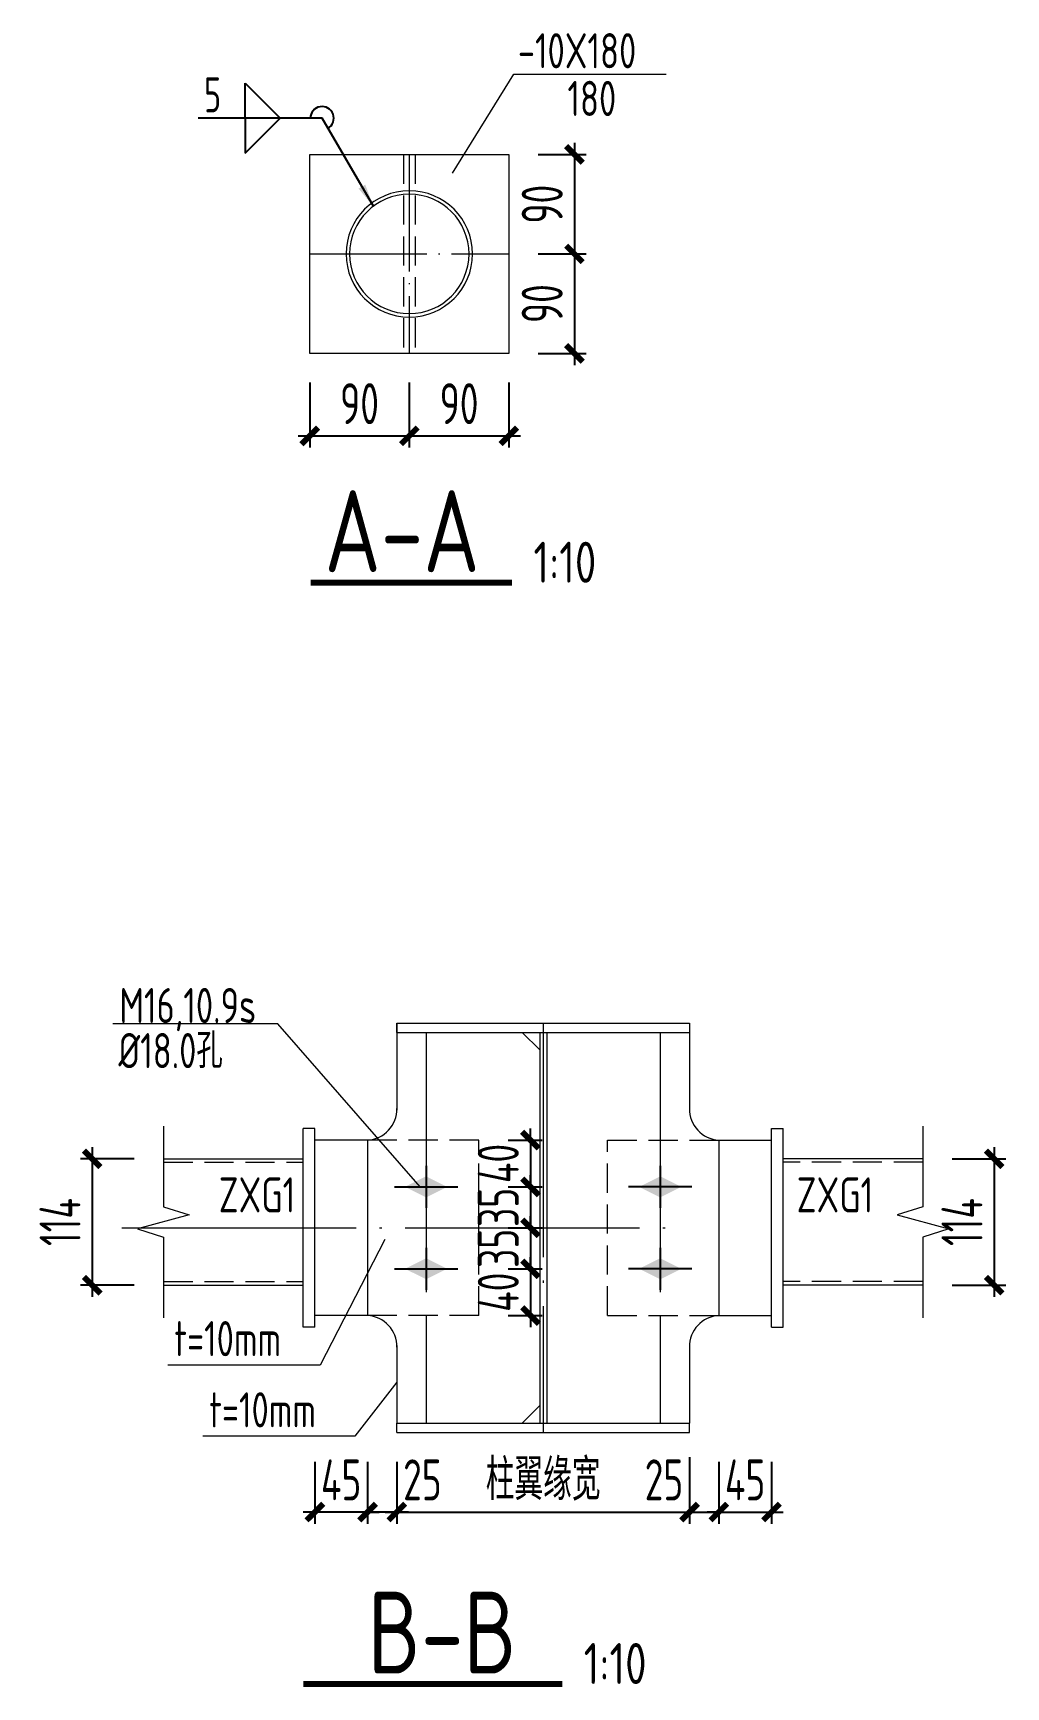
# Model space of a CAD drawing. Extents: x -3102990 to -851544, y -5293060 to -2540151.
# Drawn here: x -1733893 to -1725585, y -2652180 to -2638045 of the extents above; entities that cross this region are included whole.
import ezdxf
from ezdxf.enums import TextEntityAlignment as Align

# ---------------------------------------------------------------- set-up
doc = ezdxf.new("R2010")
doc.units = 0
doc.header["$LTSCALE"] = 1000
doc.header["$PDMODE"] = 1
doc.linetypes.add('DASH', pattern=[0.35, 0.25, -0.1])
doc.linetypes.add('DOTE', pattern=[2.42, 2, -0.2, 0.02, -0.2])
doc.layers.get('0').update_dxf_attribs({"linetype": 'CONTINUOUS'})
doc.layers.get('Defpoints').update_dxf_attribs({"linetype": 'CONTINUOUS'})
for name, color, linetype in [('AXIS', 253, 'DOTE'), ('BEAM_CON', 4, 'CONTINUOUS'), ('COLU', 7, 'CONTINUOUS'), ('DIM', 3, 'CONTINUOUS'), ('NUM', 7, 'CONTINUOUS'), ('TEXT', 7, 'CONTINUOUS'), ('THIN', 7, 'CONTINUOUS'), ('WELD', 7, 'CONTINUOUS')]:
    doc.layers.add(name, color=color, linetype=linetype)
doc.styles.add('TSSD_Dimension', font='tssdeng.shx', dxfattribs={"width": 0.7, "bigfont": 'Hztxt.shx'})
doc.styles.add('TSSD_Label', font='tssdeng.shx', dxfattribs={"width": 0.75, "bigfont": 'hztxt.shx'})
doc.styles.add('TSSD_Rein', font='Tssdeng.shx', dxfattribs={"width": 0.75, "bigfont": 'hztxt.shx'})
doc.dimstyles.new('TSSD_10_100', dxfattribs={"dimtxt": 350, "dimasz": 100, "dimexe": 100, "dimexo": 250, "dimgap": 100, "dimtad": 1, "dimdec": 0, "dimlfac": 0.1, "dimzin": 0, "dimdsep": 46, "dimtxsty": 'TSSD_Dimension', "dimblk": 'ARCHTICK', "dimcen": 0, "dimdle": 100, "dimclrt": 7, "dimadec": 0, "dimazin": 0, "dimtfac": 1, "dimtdec": 0, "dimtix": 1, "dimtmove": 2, "dimatfit": 3, "dimldrblk": 'ARCHTICK', "dimfxl": 1, "dimtolj": 1, "dimtzin": 0, "dimarcsym": 0})
doc.dimstyles.new('TSSD_LEADER_STYLE_200.0', dxfattribs={"dimtxt": 700, "dimasz": 200, "dimexe": 200, "dimexo": 500, "dimgap": 0.09, "dimtad": 0, "dimtih": 1, "dimtoh": 1, "dimdec": 4, "dimzin": 0, "dimdsep": 46, "dimtxsty": 'Standard', "dimcen": 0.09, "dimdle": 200, "dimclrt": 7, "dimadec": 0, "dimazin": 0, "dimtfac": 1, "dimtdec": 4, "dimtofl": 0, "dimtmove": 0, "dimatfit": 3, "dimfxl": 1, "dimtolj": 1, "dimtzin": 0, "dimarcsym": 0})

# ---------------------------------------------------------------- blocks, each defined once
blk = doc.blocks.new('_ArchTick')
at = {"color": 0, "const_width": 0.5}
blk.add_lwpolyline([(-0.71, -0.71), (0.71, 0.71)], dxfattribs=at)
blk = doc.blocks.new('*D2502')
at = {"layer": 'Defpoints', "color": 0}
for p in [(-1732780, -2647666), (-1733388, -2648746), (-1732780, -2648746)]:
    blk.add_point(p, dxfattribs=at)
at = {"layer": 'DIM', "color": 0, "lineweight": -2}
for p, q in [((-1733388, -2647566), (-1733388, -2648846)), ((-1733030, -2647666), (-1733488, -2647666)), ((-1733030, -2648746), (-1733488, -2648746))]:
    blk.add_line(p, q, dxfattribs=at)
at = {"layer": 'DIM', "color": 0, "lineweight": -2, "xscale": 100, "yscale": 100, "zscale": 100}
for p, rotation in [((-1733388, -2647666), 90), ((-1733388, -2648746), 270)]:
    blk.add_blockref('_ArchTick', p, dxfattribs=dict(at, rotation=rotation))
at = {"layer": 'DIM', "color": 7, "lineweight": 5, "insert": (-1733663, -2648206), "char_height": 350, "attachment_point": 5, "rotation": 90, "style": 'TSSD_Dimension'}
blk.add_mtext('\\A1;114', dxfattribs=at)
blk = doc.blocks.new('*D2503')
at = {"layer": 'Defpoints', "color": 0}
for p in [(-1730787, -2650006), (-1728287, -2649966), (-1728287, -2650685)]:
    blk.add_point(p, dxfattribs=at)
at = {"layer": 'DIM', "color": 0, "lineweight": -2}
for p, q in [((-1730787, -2650256), (-1730787, -2650785)), ((-1728287, -2650216), (-1728287, -2650785)), ((-1730887, -2650685), (-1728187, -2650685))]:
    blk.add_line(p, q, dxfattribs=at)
at = {"layer": 'DIM', "color": 0, "lineweight": -2, "xscale": 100, "yscale": 100, "zscale": 100, "rotation": 180}
blk.add_blockref('_ArchTick', (-1730787, -2650685), dxfattribs=at)
at = {"layer": 'DIM', "color": 0, "lineweight": -2, "xscale": 100, "yscale": 100, "zscale": 100}
blk.add_blockref('_ArchTick', (-1728287, -2650685), dxfattribs=at)
at = {"layer": 'DIM', "color": 7, "lineweight": 5, "insert": (-1729537, -2650410), "char_height": 350, "attachment_point": 5, "style": 'TSSD_Dimension'}
blk.add_mtext('\\A1;柱翼缘宽', dxfattribs=at)
blk = doc.blocks.new('*D2523')
at = {"layer": 'Defpoints', "color": 0}
for p in [(-1729830, -2639082), (-1729830, -2639932), (-1729270, -2639932)]:
    blk.add_point(p, dxfattribs=at)
at = {"layer": 'DIM', "color": 0, "lineweight": -2}
for p, q in [((-1729270, -2638982), (-1729270, -2640032)), ((-1729580, -2639082), (-1729170, -2639082)), ((-1729580, -2639932), (-1729170, -2639932))]:
    blk.add_line(p, q, dxfattribs=at)
at = {"layer": 'DIM', "color": 0, "lineweight": -2, "xscale": 100, "yscale": 100, "zscale": 100}
for p, rotation in [((-1729270, -2639082), 90), ((-1729270, -2639932), 270)]:
    blk.add_blockref('_ArchTick', p, dxfattribs=dict(at, rotation=rotation))
at = {"layer": 'DIM', "color": 7, "lineweight": 5, "insert": (-1729545, -2639507), "char_height": 350, "attachment_point": 5, "rotation": 90, "style": 'TSSD_Dimension'}
blk.add_mtext('\\A1;90', dxfattribs=at)
blk = doc.blocks.new('*D2524')
at = {"layer": 'Defpoints', "color": 0}
for p in [(-1729830, -2639932), (-1729830, -2640782), (-1729270, -2640782)]:
    blk.add_point(p, dxfattribs=at)
at = {"layer": 'DIM', "color": 0, "lineweight": -2}
for p, q in [((-1729270, -2639832), (-1729270, -2640882)), ((-1729580, -2639932), (-1729170, -2639932)), ((-1729580, -2640782), (-1729170, -2640782))]:
    blk.add_line(p, q, dxfattribs=at)
at = {"layer": 'DIM', "color": 0, "lineweight": -2, "xscale": 100, "yscale": 100, "zscale": 100}
for p, rotation in [((-1729270, -2639932), 90), ((-1729270, -2640782), 270)]:
    blk.add_blockref('_ArchTick', p, dxfattribs=dict(at, rotation=rotation))
at = {"layer": 'DIM', "color": 7, "lineweight": 5, "insert": (-1729545, -2640357), "char_height": 350, "attachment_point": 5, "rotation": 90, "style": 'TSSD_Dimension'}
blk.add_mtext('\\A1;90', dxfattribs=at)
blk = doc.blocks.new('*D2525')
at = {"layer": 'Defpoints', "color": 0}
for p in [(-1731530, -2640782), (-1730680, -2640782), (-1730680, -2641487)]:
    blk.add_point(p, dxfattribs=at)
at = {"layer": 'DIM', "color": 0, "lineweight": -2}
for p, q in [((-1731530, -2641032), (-1731530, -2641587)), ((-1730680, -2641032), (-1730680, -2641587)), ((-1731630, -2641487), (-1730580, -2641487))]:
    blk.add_line(p, q, dxfattribs=at)
at = {"layer": 'DIM', "color": 0, "lineweight": -2, "xscale": 100, "yscale": 100, "zscale": 100, "rotation": 180}
blk.add_blockref('_ArchTick', (-1731530, -2641487), dxfattribs=at)
at = {"layer": 'DIM', "color": 0, "lineweight": -2, "xscale": 100, "yscale": 100, "zscale": 100}
blk.add_blockref('_ArchTick', (-1730680, -2641487), dxfattribs=at)
at = {"layer": 'DIM', "color": 7, "lineweight": 5, "insert": (-1731105, -2641212), "char_height": 350, "attachment_point": 5, "style": 'TSSD_Dimension'}
blk.add_mtext('\\A1;90', dxfattribs=at)
blk = doc.blocks.new('*D2526')
at = {"layer": 'Defpoints', "color": 0}
for p in [(-1730680, -2640782), (-1729830, -2640782), (-1729830, -2641487)]:
    blk.add_point(p, dxfattribs=at)
at = {"layer": 'DIM', "color": 0, "lineweight": -2}
for p, q in [((-1730680, -2641032), (-1730680, -2641587)), ((-1729830, -2641032), (-1729830, -2641587)), ((-1730780, -2641487), (-1729730, -2641487))]:
    blk.add_line(p, q, dxfattribs=at)
at = {"layer": 'DIM', "color": 0, "lineweight": -2, "xscale": 100, "yscale": 100, "zscale": 100, "rotation": 180}
blk.add_blockref('_ArchTick', (-1730680, -2641487), dxfattribs=at)
at = {"layer": 'DIM', "color": 0, "lineweight": -2, "xscale": 100, "yscale": 100, "zscale": 100}
blk.add_blockref('_ArchTick', (-1729830, -2641487), dxfattribs=at)
at = {"layer": 'DIM', "color": 7, "lineweight": 5, "insert": (-1730255, -2641212), "char_height": 350, "attachment_point": 5, "style": 'TSSD_Dimension'}
blk.add_mtext('\\A1;90', dxfattribs=at)
blk = doc.blocks.new('_WELD004')
at = {"color": 0, "linetype": 'ByBlock'}
for p, q in [((0, 1), (1, 0)), ((0, 0), (0, 1))]:
    blk.add_line(p, q, dxfattribs=at)
blk = doc.blocks.new('A$C21E01B0F')
at = {"layer": 'THIN'}
for p, q in [((18, 241), (18, -299)), ((-162, -29), (198, -29))]:
    blk.add_line(p, q, dxfattribs=at)
blk.add_solid([(18, 151), (108, -29), (-72, -29), (18, -209)], dxfattribs=at)
blk = doc.blocks.new('*D2533')
at = {"layer": 'Defpoints', "color": 0}
for p in [(-1726293, -2647666), (-1726293, -2648746), (-1725685, -2648746)]:
    blk.add_point(p, dxfattribs=at)
at = {"layer": 'DIM', "color": 0, "lineweight": -2}
for p, q in [((-1725685, -2647566), (-1725685, -2648846)), ((-1726043, -2647666), (-1725585, -2647666)), ((-1726043, -2648746), (-1725585, -2648746))]:
    blk.add_line(p, q, dxfattribs=at)
at = {"layer": 'DIM', "color": 0, "lineweight": -2, "xscale": 100, "yscale": 100, "zscale": 100}
for p, rotation in [((-1725685, -2647666), 90), ((-1725685, -2648746), 270)]:
    blk.add_blockref('_ArchTick', p, dxfattribs=dict(at, rotation=rotation))
at = {"layer": 'DIM', "color": 7, "lineweight": 5, "insert": (-1725960, -2648206), "char_height": 350, "attachment_point": 5, "rotation": 90, "style": 'TSSD_Dimension'}
blk.add_mtext('\\A1;114', dxfattribs=at)
blk = doc.blocks.new('*D2534')
at = {"layer": 'Defpoints', "color": 0, "ltscale": 1.5}
for p in [(-1731037, -2650006), (-1730787, -2650006), (-1731037, -2650685)]:
    blk.add_point(p, dxfattribs=at)
at = {"layer": 'DIM', "color": 0, "lineweight": -2, "ltscale": 1.5}
for p, q in [((-1731037, -2650256), (-1731037, -2650785)), ((-1730787, -2650256), (-1730787, -2650785)), ((-1730687, -2650685), (-1731137, -2650685))]:
    blk.add_line(p, q, dxfattribs=at)
at = {"layer": 'DIM', "color": 0, "lineweight": -2, "ltscale": 1.5, "xscale": 100, "yscale": 100, "zscale": 100, "rotation": 180}
blk.add_blockref('_ArchTick', (-1731037, -2650685), dxfattribs=at)
at = {"layer": 'DIM', "color": 0, "lineweight": -2, "ltscale": 1.5, "xscale": 100, "yscale": 100, "zscale": 100}
blk.add_blockref('_ArchTick', (-1730787, -2650685), dxfattribs=at)
at = {"layer": 'DIM', "color": 7, "ltscale": 1.5, "insert": (-1730568, -2650410), "char_height": 350, "attachment_point": 5, "style": 'TSSD_Dimension'}
blk.add_mtext('\\A1;25', dxfattribs=at)
blk = doc.blocks.new('*D2535')
at = {"layer": 'Defpoints', "color": 0, "ltscale": 1.5}
for p in [(-1731487, -2650006), (-1731037, -2650006), (-1731487, -2650685)]:
    blk.add_point(p, dxfattribs=at)
at = {"layer": 'DIM', "color": 0, "lineweight": -2, "ltscale": 1.5}
for p, q in [((-1731487, -2650256), (-1731487, -2650785)), ((-1731037, -2650256), (-1731037, -2650785)), ((-1731487, -2650685), (-1731587, -2650685)), ((-1731037, -2650685), (-1731487, -2650685)), ((-1731037, -2650685), (-1730937, -2650685))]:
    blk.add_line(p, q, dxfattribs=at)
at = {"layer": 'DIM', "color": 0, "lineweight": -2, "ltscale": 1.5, "xscale": 100, "yscale": 100, "zscale": 100}
blk.add_blockref('_ArchTick', (-1731487, -2650685), dxfattribs=at)
at = {"layer": 'DIM', "color": 0, "lineweight": -2, "ltscale": 1.5, "xscale": 100, "yscale": 100, "zscale": 100, "rotation": 180}
blk.add_blockref('_ArchTick', (-1731037, -2650685), dxfattribs=at)
at = {"layer": 'DIM', "color": 7, "ltscale": 1.5, "insert": (-1731262, -2650410), "char_height": 350, "attachment_point": 5, "style": 'TSSD_Dimension'}
blk.add_mtext('\\A1;45', dxfattribs=at)
blk = doc.blocks.new('*D2536')
at = {"layer": 'Defpoints', "color": 0, "ltscale": 1.5}
for p in [(-1728287, -2650006), (-1728037, -2650006), (-1728037, -2650685)]:
    blk.add_point(p, dxfattribs=at)
at = {"layer": 'DIM', "color": 0, "lineweight": -2, "ltscale": 1.5}
for p, q in [((-1728287, -2650256), (-1728287, -2650785)), ((-1728037, -2650256), (-1728037, -2650785)), ((-1728387, -2650685), (-1727937, -2650685))]:
    blk.add_line(p, q, dxfattribs=at)
at = {"layer": 'DIM', "color": 0, "lineweight": -2, "ltscale": 1.5, "xscale": 100, "yscale": 100, "zscale": 100, "rotation": 180}
blk.add_blockref('_ArchTick', (-1728287, -2650685), dxfattribs=at)
at = {"layer": 'DIM', "color": 0, "lineweight": -2, "ltscale": 1.5, "xscale": 100, "yscale": 100, "zscale": 100}
blk.add_blockref('_ArchTick', (-1728037, -2650685), dxfattribs=at)
at = {"layer": 'DIM', "color": 7, "ltscale": 1.5, "insert": (-1728505, -2650410), "char_height": 350, "attachment_point": 5, "style": 'TSSD_Dimension'}
blk.add_mtext('\\A1;25', dxfattribs=at)
blk = doc.blocks.new('*D2537')
at = {"layer": 'Defpoints', "color": 0, "ltscale": 1.5}
for p in [(-1728037, -2650006), (-1727587, -2650006), (-1727587, -2650685)]:
    blk.add_point(p, dxfattribs=at)
at = {"layer": 'DIM', "color": 0, "lineweight": -2, "ltscale": 1.5}
for p, q in [((-1728037, -2650256), (-1728037, -2650785)), ((-1727587, -2650256), (-1727587, -2650785)), ((-1728037, -2650685), (-1728137, -2650685)), ((-1728037, -2650685), (-1727587, -2650685)), ((-1727587, -2650685), (-1727487, -2650685))]:
    blk.add_line(p, q, dxfattribs=at)
at = {"layer": 'DIM', "color": 0, "lineweight": -2, "ltscale": 1.5, "xscale": 100, "yscale": 100, "zscale": 100}
blk.add_blockref('_ArchTick', (-1728037, -2650685), dxfattribs=at)
at = {"layer": 'DIM', "color": 0, "lineweight": -2, "ltscale": 1.5, "xscale": 100, "yscale": 100, "zscale": 100, "rotation": 180}
blk.add_blockref('_ArchTick', (-1727587, -2650685), dxfattribs=at)
at = {"layer": 'DIM', "color": 7, "ltscale": 1.5, "insert": (-1727812, -2650410), "char_height": 350, "attachment_point": 5, "style": 'TSSD_Dimension'}
blk.add_mtext('\\A1;45', dxfattribs=at)
blk = doc.blocks.new('*D2538')
at = {"layer": 'Defpoints', "color": 0, "ltscale": 1.5}
for p in [(-1730087, -2647506), (-1730087, -2647906), (-1729645, -2647906)]:
    blk.add_point(p, dxfattribs=at)
at = {"layer": 'DIM', "color": 0, "lineweight": -2, "ltscale": 1.5}
for p, q in [((-1729645, -2647506), (-1729645, -2647406)), ((-1729837, -2647506), (-1729545, -2647506)), ((-1729645, -2647506), (-1729645, -2647906)), ((-1729837, -2647906), (-1729545, -2647906)), ((-1729645, -2647906), (-1729645, -2648006))]:
    blk.add_line(p, q, dxfattribs=at)
at = {"layer": 'DIM', "color": 0, "lineweight": -2, "ltscale": 1.5, "xscale": 100, "yscale": 100, "zscale": 100}
for p, rotation in [((-1729645, -2647506), 270), ((-1729645, -2647906), 90)]:
    blk.add_blockref('_ArchTick', p, dxfattribs=dict(at, rotation=rotation))
at = {"layer": 'DIM', "color": 7, "ltscale": 1.5, "insert": (-1729920, -2647706), "char_height": 350, "attachment_point": 5, "rotation": 90, "style": 'TSSD_Dimension'}
blk.add_mtext('\\A1;40', dxfattribs=at)
blk = doc.blocks.new('*D2539')
at = {"layer": 'Defpoints', "color": 0, "ltscale": 1.5}
for p in [(-1730087, -2647906), (-1730087, -2648256), (-1729645, -2648256)]:
    blk.add_point(p, dxfattribs=at)
at = {"layer": 'DIM', "color": 0, "lineweight": -2, "ltscale": 1.5}
for p, q in [((-1729645, -2647906), (-1729645, -2647806)), ((-1729837, -2647906), (-1729545, -2647906)), ((-1729645, -2647906), (-1729645, -2648256)), ((-1729837, -2648256), (-1729545, -2648256)), ((-1729645, -2648256), (-1729645, -2648356))]:
    blk.add_line(p, q, dxfattribs=at)
at = {"layer": 'DIM', "color": 0, "lineweight": -2, "ltscale": 1.5, "xscale": 100, "yscale": 100, "zscale": 100}
for p, rotation in [((-1729645, -2647906), 270), ((-1729645, -2648256), 90)]:
    blk.add_blockref('_ArchTick', p, dxfattribs=dict(at, rotation=rotation))
at = {"layer": 'DIM', "color": 7, "ltscale": 1.5, "insert": (-1729920, -2648081), "char_height": 350, "attachment_point": 5, "rotation": 90, "style": 'TSSD_Dimension'}
blk.add_mtext('\\A1;35', dxfattribs=at)
blk = doc.blocks.new('*D2540')
at = {"layer": 'Defpoints', "color": 0, "ltscale": 1.5}
for p in [(-1730087, -2648256), (-1730087, -2648606), (-1729645, -2648606)]:
    blk.add_point(p, dxfattribs=at)
at = {"layer": 'DIM', "color": 0, "lineweight": -2, "ltscale": 1.5}
for p, q in [((-1729645, -2648256), (-1729645, -2648156)), ((-1729837, -2648256), (-1729545, -2648256)), ((-1729645, -2648256), (-1729645, -2648606)), ((-1729837, -2648606), (-1729545, -2648606)), ((-1729645, -2648606), (-1729645, -2648706))]:
    blk.add_line(p, q, dxfattribs=at)
at = {"layer": 'DIM', "color": 0, "lineweight": -2, "ltscale": 1.5, "xscale": 100, "yscale": 100, "zscale": 100}
for p, rotation in [((-1729645, -2648256), 270), ((-1729645, -2648606), 90)]:
    blk.add_blockref('_ArchTick', p, dxfattribs=dict(at, rotation=rotation))
at = {"layer": 'DIM', "color": 7, "ltscale": 1.5, "insert": (-1729920, -2648431), "char_height": 350, "attachment_point": 5, "rotation": 90, "style": 'TSSD_Dimension'}
blk.add_mtext('\\A1;35', dxfattribs=at)
blk = doc.blocks.new('*D2541')
at = {"layer": 'Defpoints', "color": 0, "ltscale": 1.5}
for p in [(-1730087, -2648606), (-1730087, -2649006), (-1729645, -2649006)]:
    blk.add_point(p, dxfattribs=at)
at = {"layer": 'DIM', "color": 0, "lineweight": -2, "ltscale": 1.5}
for p, q in [((-1729645, -2648606), (-1729645, -2648506)), ((-1729837, -2648606), (-1729545, -2648606)), ((-1729645, -2648606), (-1729645, -2649006)), ((-1729837, -2649006), (-1729545, -2649006)), ((-1729645, -2649006), (-1729645, -2649106))]:
    blk.add_line(p, q, dxfattribs=at)
at = {"layer": 'DIM', "color": 0, "lineweight": -2, "ltscale": 1.5, "xscale": 100, "yscale": 100, "zscale": 100}
for p, rotation in [((-1729645, -2648606), 270), ((-1729645, -2649006), 90)]:
    blk.add_blockref('_ArchTick', p, dxfattribs=dict(at, rotation=rotation))
at = {"layer": 'DIM', "color": 7, "ltscale": 1.5, "insert": (-1729920, -2648806), "char_height": 350, "attachment_point": 5, "rotation": 90, "style": 'TSSD_Dimension'}
blk.add_mtext('\\A1;40', dxfattribs=at)

msp = doc.modelspace()

# ---------------------------------------------------------------- linework, layer by layer
at = {"layer": 'AXIS', "lineweight": 5, "ltscale": 0.5}
for p, q in [((-1730680.08, -2639081.95), (-1730680.08, -2640781.95)), ((-1731530.08, -2639931.95), (-1729830.08, -2639931.95))]:
    msp.add_line(p, q, dxfattribs=at)
at = {"layer": 'AXIS', "lineweight": 5}
for p, q in [((-1730536.52, -2646585.57), (-1730536.52, -2649925.57)), ((-1729536.52, -2646505.57), (-1729536.52, -2650005.57)), ((-1728536.52, -2646585.57), (-1728536.52, -2649925.57)), ((-1733134.28, -2648255.57), (-1728402.54, -2648255.57))]:
    msp.add_line(p, q, dxfattribs=at)
at = {"layer": 'BEAM_CON', "linetype": 'DASH', "lineweight": 5}
for p, q in [((-1730730.08, -2639081.95), (-1730730.08, -2640781.95)), ((-1730630.08, -2639081.95), (-1730630.08, -2640781.95)), ((-1730086.52, -2647505.57), (-1731036.52, -2647505.57)), ((-1730086.52, -2649005.57), (-1730086.52, -2647505.57)), ((-1728986.52, -2649005.57), (-1728986.52, -2647505.57)), ((-1728986.52, -2647505.57), (-1728036.52, -2647505.57)), ((-1732780.03, -2647695.57), (-1731586.52, -2647695.57)), ((-1726293.01, -2647695.57), (-1727486.52, -2647695.57)), ((-1732780.03, -2648715.57), (-1731586.52, -2648715.57)), ((-1726293.01, -2648715.57), (-1727486.52, -2648715.57)), ((-1730086.52, -2649005.57), (-1731036.52, -2649005.57)), ((-1728986.52, -2649005.57), (-1728036.52, -2649005.57))]:
    msp.add_line(p, q, dxfattribs=at)
at = {"layer": 'BEAM_CON', "lineweight": 5}
for p, q in [((-1730786.52, -2646505.57), (-1728286.52, -2646505.57)), ((-1730786.52, -2646585.57), (-1730786.52, -2646505.57)), ((-1730786.52, -2646505.57), (-1730786.52, -2646585.57)), ((-1730786.52, -2646585.57), (-1728286.52, -2646585.57)), ((-1730786.52, -2646585.57), (-1730786.52, -2647249.41)), ((-1729716.52, -2646585.57), (-1729566.52, -2646735.57)), ((-1729566.52, -2646585.57), (-1729566.52, -2649925.57)), ((-1729506.52, -2646585.57), (-1729506.52, -2649925.57)), ((-1728286.52, -2646505.57), (-1728286.52, -2646585.57)), ((-1728286.52, -2646585.57), (-1728286.52, -2647249.41)), ((-1731586.52, -2649105.57), (-1731586.52, -2647405.57)), ((-1731486.52, -2647405.57), (-1731586.52, -2647405.57)), ((-1731486.52, -2649105.57), (-1731486.52, -2647405.57)), ((-1727586.52, -2649105.57), (-1727586.52, -2647405.57)), ((-1727586.52, -2647405.57), (-1727486.52, -2647405.57)), ((-1727486.52, -2649105.57), (-1727486.52, -2647405.57)), ((-1731036.52, -2647505.57), (-1731486.52, -2647505.57)), ((-1731036.52, -2647505.57), (-1731036.52, -2649005.57)), ((-1728036.52, -2647505.57), (-1727586.52, -2647505.57)), ((-1728036.52, -2647505.57), (-1728036.52, -2649005.57)), ((-1732780.03, -2647665.57), (-1731586.52, -2647665.57)), ((-1726293.01, -2647665.57), (-1727486.52, -2647665.57)), ((-1732780.03, -2648745.57), (-1731586.52, -2648745.57)), ((-1726293.01, -2648745.57), (-1727486.52, -2648745.57)), ((-1731036.52, -2649005.57), (-1731486.52, -2649005.57)), ((-1728036.52, -2649005.57), (-1727586.52, -2649005.57)), ((-1731486.52, -2649105.57), (-1731586.52, -2649105.57)), ((-1727586.52, -2649105.57), (-1727486.52, -2649105.57)), ((-1730786.52, -2649261.74), (-1730786.52, -2649925.57)), ((-1728286.52, -2649261.74), (-1728286.52, -2649925.57)), ((-1729716.52, -2649925.57), (-1729566.52, -2649775.57)), ((-1730786.52, -2649925.57), (-1728286.52, -2649925.57)), ((-1730786.52, -2650005.57), (-1730786.52, -2649925.57)), ((-1730786.52, -2650005.57), (-1728286.52, -2650005.57)), ((-1728286.52, -2650005.57), (-1728286.52, -2649925.57))]:
    msp.add_line(p, q, dxfattribs=at)
msp.add_lwpolyline([(-1731530.08, -2639081.95), (-1729830.08, -2639081.95), (-1729830.08, -2640781.95), (-1731530.08, -2640781.95)], close=True, dxfattribs=at)
for points in [[(-1731220.08, -2639931.95, 1), (-1730140.08, -2639931.95, 1)], [(-1731190.08, -2639931.95, 1), (-1730170.08, -2639931.95, 1)]]:
    msp.add_lwpolyline(points, format="xyb", close=True, dxfattribs=at)
for centre, start, end in [((-1731049.85, -2647242.49), 272.900749, 1.504447), ((-1728023.19, -2647242.49), 178.495553, 267.099251), ((-1731049.85, -2649268.66), 358.495553, 87.099251), ((-1728023.19, -2649268.66), 92.900749, 181.504447)]:
    msp.add_arc(centre, 263.42, start, end, dxfattribs=at)
at = {"layer": 'NUM', "const_width": 50}
for points in [[(-1731523.11, -2642742.11), (-1729802.16, -2642742.11)], [(-1731585.29, -2652154.53), (-1729373.04, -2652154.53)]]:
    msp.add_lwpolyline(points, dxfattribs=at)
at = {"layer": 'TEXT', "lineweight": 5}
for p, q in [((-1730312.37, -2639242.65), (-1729786.57, -2638394.83)), ((-1729786.57, -2638394.83), (-1728487.06, -2638394.83)), ((-1731802.92, -2646512.07), (-1733213.15, -2646512.07)), ((-1730586.52, -2647905.57), (-1731802.92, -2646512.07)), ((-1730889.64, -2648355.57), (-1731441.85, -2649428.75)), ((-1731441.85, -2649428.75), (-1732741.36, -2649428.75)), ((-1730786.52, -2649573.48), (-1731143.97, -2650037.16)), ((-1731143.97, -2650037.16), (-1732443.48, -2650037.16))]:
    msp.add_line(p, q, dxfattribs=at)
at = {"layer": 'THIN', "lineweight": 5}
for points in [[(-1732780.03, -2647385.57), (-1732780.03, -2648075.57), (-1732560.03, -2648145.57), (-1733000.03, -2648265.57), (-1732780.03, -2648335.57), (-1732780.03, -2649025.57)], [(-1726293.01, -2647385.57), (-1726293.01, -2648075.57), (-1726513.01, -2648145.57), (-1726073.01, -2648265.57), (-1726293.01, -2648335.57), (-1726293.01, -2649025.57)]]:
    msp.add_lwpolyline(points, dxfattribs=at)
at = {"layer": 'WELD'}
msp.add_line((-1731425.1, -2638772.32), (-1732482.76, -2638772.32), dxfattribs=at)
msp.add_arc((-1731425.1, -2638772.32), 100, 300.195222, 180, dxfattribs=at)

# ---------------------------------------------------------------- block references
at = {"layer": 'COLU', "lineweight": 5, "xscale": -1, "rotation": 90}
for p in [(-1730565.49, -2647887.69), (-1730565.49, -2648587.69)]:
    msp.add_blockref('A$C21E01B0F', p, dxfattribs=at)
at = {"layer": 'COLU', "lineweight": 5, "rotation": 270}
for p in [(-1728507.55, -2647887.69), (-1728507.55, -2648587.69)]:
    msp.add_blockref('A$C21E01B0F', p, dxfattribs=at)
at = {"layer": 'WELD', "xscale": 300, "yscale": 300, "zscale": 300}
msp.add_blockref('_WELD004', (-1732082.76, -2638772.32), dxfattribs=at)
at = {"layer": 'WELD', "xscale": -300, "yscale": 300, "zscale": 300.0000000000001, "rotation": 180}
msp.add_blockref('_WELD004', (-1732082.76, -2638772.32), dxfattribs=at)

# ---------------------------------------------------------------- texts
at = {"layer": 'TEXT', "lineweight": 5}
for s, height, style, width, p in [('-10X180', 300, 'TSSD_Rein', 0.75, (-1729752.57, -2638345.62)), ('5', 300, 'TSSD_Label', 0.7, (-1732432.76, -2638722.32)), ('180', 300, 'TSSD_Rein', 0.75, (-1729329.3, -2638753.37)), ('1:10', 350, 'TSSD_Label', 0.8, (-1729619.9, -2642742.11)), ('M16,10.9s', 300, 'TSSD_Rein', 0.75, (-1733155.35, -2646505.75)), ('%%C18.0孔', 300, 'TSSD_Rein', 0.75, (-1733164.06, -2646891.2)), ('ZXG1', 300, 'TSSD_Rein', 0.75, (-1732307.43, -2648124.03)), ('ZXG1', 300, 'TSSD_Rein', 0.75, (-1727371.38, -2648124.03)), ('t=10mm', 300, 'TSSD_Rein', 0.75, (-1732687.39, -2649352.85)), ('t=10mm', 300, 'TSSD_Rein', 0.75, (-1732389.51, -2649961.26)), ('1:10', 350, 'TSSD_Label', 0.8, (-1729190.78, -2652154.53))]:
    msp.add_text(s, height=height, dxfattribs=dict(at, style=style, width=width)).set_placement(p)
at = {"layer": 'TEXT', "lineweight": 5, "style": 'TSSD_Label', "width": 0.8}
for s, p in [('A-A', (-1730741.71, -2642301.81)), ('B-B', (-1730398.46, -2651714.24))]:
    msp.add_text(s, height=700, dxfattribs=at).set_placement(p, align=Align.MIDDLE)

# ---------------------------------------------------------------- dimensions: what is measured, and where the dimension line sits
at = {"layer": 'DIM', "lineweight": 5}
for base, p1, p2, text, picture, middle in [((-1729269.69, -2639931.95), (-1729830.08, -2639081.95), (-1729830.08, -2639931.95), '90', '*D2523', (-1729544.69, -2639506.95)), ((-1729269.69, -2640781.95), (-1729830.08, -2639931.95), (-1729830.08, -2640781.95), '90', '*D2524', (-1729544.69, -2640356.95)), ((-1733388.26, -2648745.57), (-1732780.03, -2647665.57), (-1732780.03, -2648745.57), '114', '*D2502', (-1733663.26, -2648205.57)), ((-1725684.78, -2648745.57), (-1726293.01, -2647665.57), (-1726293.01, -2648745.57), '114', '*D2533', (-1725959.78, -2648205.57))]:
    dim = msp.add_linear_dim(base=base, p1=p1, p2=p2, angle=90, text=text, dimstyle='TSSD_10_100', dxfattribs=at)
    dim.commit()
    dim.dimension.update_dxf_attribs({"geometry": picture, "text_midpoint": middle})
for base, p1, p2, text, picture, middle in [((-1730680.08, -2641486.82), (-1731530.08, -2640781.95), (-1730680.08, -2640781.95), '90', '*D2525', (-1731105.08, -2641211.82)), ((-1729830.08, -2641486.82), (-1730680.08, -2640781.95), (-1729830.08, -2640781.95), '90', '*D2526', (-1730255.08, -2641211.82)), ((-1728286.52, -2650685.27), (-1730786.52, -2650005.57), (-1728286.52, -2649965.57), '柱翼缘宽', '*D2503', (-1729536.52, -2650410.27))]:
    dim = msp.add_linear_dim(base=base, p1=p1, p2=p2, text=text, dimstyle='TSSD_10_100', dxfattribs=at)
    dim.commit()
    dim.dimension.update_dxf_attribs({"geometry": picture, "text_midpoint": middle})
at = {"layer": 'DIM', "ltscale": 1.5}
for base, p1, p2, angle, picture, middle in [((-1729644.53, -2647905.57), (-1730086.52, -2647505.57), (-1730086.52, -2647905.57), 90, '*D2538', (-1729919.53, -2647705.57)), ((-1729644.53, -2648255.57), (-1730086.52, -2647905.57), (-1730086.52, -2648255.57), 90, '*D2539', (-1729919.53, -2648080.57)), ((-1729644.53, -2648605.57), (-1730086.52, -2648255.57), (-1730086.52, -2648605.57), 90, '*D2540', (-1729919.53, -2648430.57)), ((-1729644.53, -2649005.57), (-1730086.52, -2648605.57), (-1730086.52, -2649005.57), 90, '*D2541', (-1729919.53, -2648805.57)), ((-1727586.52, -2650685.27), (-1728036.52, -2650005.57), (-1727586.52, -2650005.57), 180, '*D2537', (-1727811.52, -2650410.27))]:
    dim = msp.add_linear_dim(base=base, p1=p1, p2=p2, angle=angle, dimstyle='TSSD_10_100', dxfattribs=at)
    dim.commit()
    dim.dimension.update_dxf_attribs({"geometry": picture, "text_midpoint": middle})
dim = msp.add_linear_dim(base=(-1731486.52, -2650685.27), p1=(-1731036.52, -2650005.57), p2=(-1731486.52, -2650005.57), dimstyle='TSSD_10_100', dxfattribs=at)
dim.commit()
dim.dimension.update_dxf_attribs({"geometry": '*D2535', "text_midpoint": (-1731261.52, -2650410.27)})
dim = msp.add_linear_dim(base=(-1731036.52, -2650685.27), p1=(-1730786.52, -2650005.57), p2=(-1731036.52, -2650005.57), dimstyle='TSSD_10_100', dxfattribs=at)
dim.commit()
dim.dimension.update_dxf_attribs({"geometry": '*D2534', "text_midpoint": (-1730568.22, -2650410.27), "dimtype": 160})
dim = msp.add_linear_dim(base=(-1728036.52, -2650685.27), p1=(-1728286.52, -2650005.57), p2=(-1728036.52, -2650005.57), angle=180, dimstyle='TSSD_10_100', dxfattribs=at)
dim.commit()
dim.dimension.update_dxf_attribs({"geometry": '*D2536', "text_midpoint": (-1728504.82, -2650410.27), "dimtype": 160})

# ---------------------------------------------------------------- leaders
at = {"layer": 'WELD'}
msp.add_leader([(-1730984.12, -2639530.15), (-1731425.1, -2638772.32)], dimstyle='TSSD_LEADER_STYLE_200.0', dxfattribs=at)

doc.saveas('drawing.dxf')
